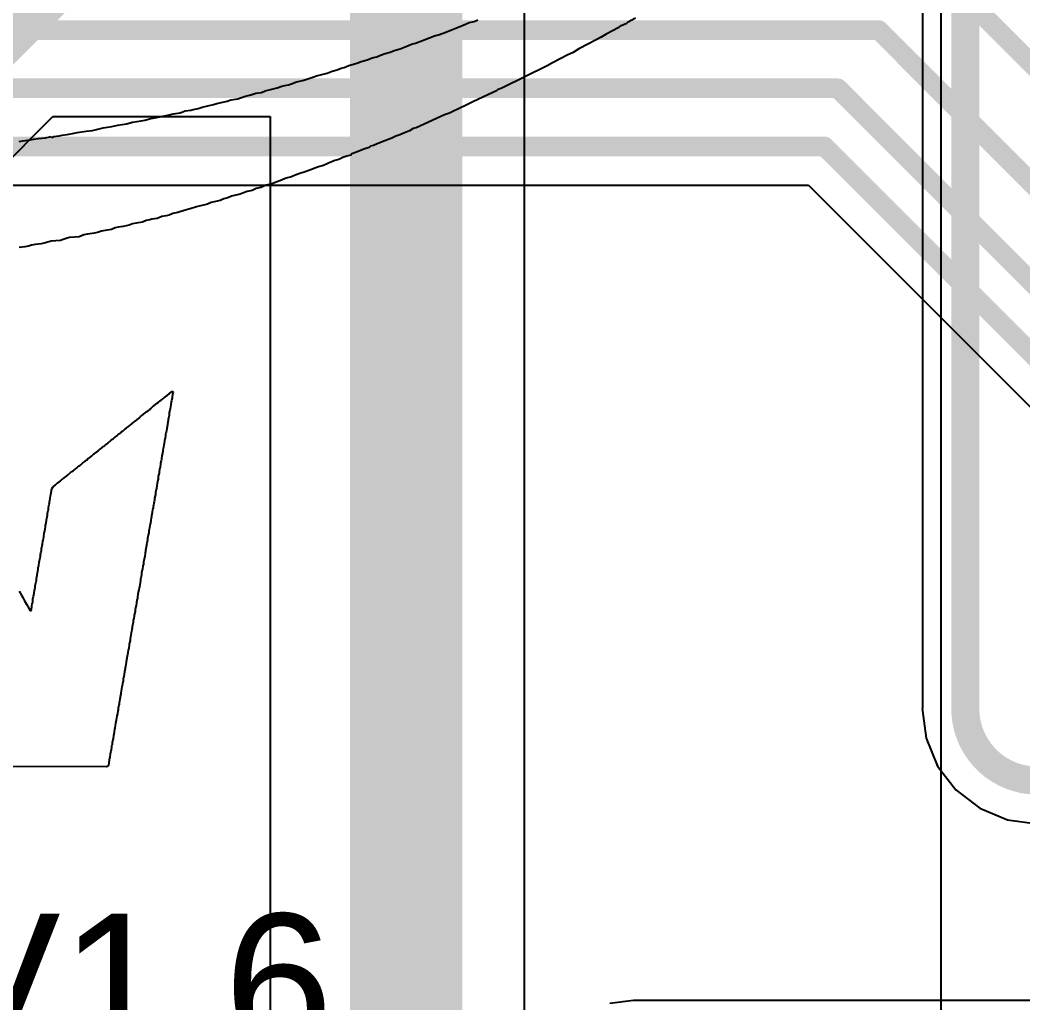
# Model space of a CAD drawing. Header units: inches. Extents: x 0 to 211, y 0 to 201.
# Drawn here: x 1.1619 to 1.5192, y 2.0283 to 2.3783 of the extents above; entities that cross this region are included whole.
import ezdxf

# ---------------------------------------------------------------- set-up
doc = ezdxf.new("R2010")
doc.units = ezdxf.units.IN
doc.header["$MEASUREMENT"] = 0
for name, color, linetype in [('Bottom Layer', 5, 'Continuous'), ('Layer 2', 76, 'Continuous'), ('Top Layer', 1, 'Continuous'), ('Top Overlay', 2, 'Continuous')]:
    doc.layers.add(name, color=color, linetype=linetype)
doc.styles.add('Arial', font='', dxfattribs={"height": 0.2})
doc.styles.get('Arial').set_extended_font_data('Arial')

msp = doc.modelspace()

# ---------------------------------------------------------------- linework, layer by layer
at = {"layer": 'Bottom Layer'}
for p, q in [((1.48336, 2.92748), (1.48336, 2.13313)), ((1.48336, 2.13313), (1.4833, 2.13313)), ((1.4833, 2.13313), (1.4847, 2.12251)), ((1.4847, 2.12251), (1.4888, 2.11262)), ((1.4888, 2.11262), (1.49532, 2.10413)), ((1.49532, 2.10413), (1.50381, 2.09761)), ((1.50381, 2.09761), (1.5137, 2.09351)), ((1.5137, 2.09351), (1.52432, 2.09211))]:
    msp.add_line(p, q, dxfattribs=at)
for points in [[(1.49865, 2.13313, 0.01, 0.01, 0), (1.49865, 2.92748, 0.01, 0.01, 0)], [(1.52432, 2.10746, 0.01, 0.01, -0.414214), (1.49865, 2.13313, 0.01, 0.01, 0)]]:
    msp.add_lwpolyline(points, format="xyseb", dxfattribs=at)
msp.add_lwpolyline([(1.49615, 2.13313, 0.005, 0.005, 1), (1.50115, 2.13313, 0.005, 0.005, 1)], format="xyseb", close=True, dxfattribs=at)
msp.add_lwpolyline([(1.49615, 2.13313, 0.005, 0.005, 1), (1.50115, 2.13313, 0.005, 0.005, 1)], format="xyseb", close=True, dxfattribs=at)
at = {"layer": 'Layer 2'}
for p, q in [((1.49, 3.183), (1.49, 1.99269)), ((1.34166, 1.94334), (1.34166, 3.06136)), ((0.89105, 2.06145), (1.17359, 2.344)), ((1.17359, 2.344), (1.251, 2.344)), ((1.251, 2.344), (1.251, 1.92012))]:
    msp.add_line(p, q, dxfattribs=at)
for points in [[(1.29947, 1.9296, 0.04, 0.04, 0), (1.29947, 3.03054, 0.04, 0.04, 0)], [(0.84481, 2.07611, 0.04, 0.04, 0), (1.22047, 2.45177, 0.04, 0.04, 0)]]:
    msp.add_lwpolyline(points, format="xyseb", dxfattribs=at)
at = {"layer": 'Top Layer'}
for p, q in [((0.82608, 2.31955), (1.44277, 2.31955)), ((1.44277, 2.31955), (1.68583, 2.07648)), ((1.38049, 2.02917), (1.37195, 2.02805)), ((1.38049, 2.02916), (1.38049, 2.02917)), ((1.80117, 2.02916), (1.38049, 2.02916))]:
    msp.add_line(p, q, dxfattribs=at)
for points in [[(1.489, 2.396, 0.007, 0.007, 0), (1.70696, 2.17804, 0.007, 0.007, 0)], [(0.836, 2.37473, 0.007, 0.007, 0), (1.4678, 2.37473, 0.007, 0.007, 0)], [(1.4678, 2.37473, 0.007, 0.007, 0), (1.71845, 2.12408, 0.007, 0.007, 0)], [(0.94637, 2.354, 0.007, 0.007, 0), (1.45322, 2.354, 0.007, 0.007, 0)], [(1.45322, 2.354, 0.007, 0.007, 0), (1.7069, 2.10032, 0.007, 0.007, 0)], [(0.809, 2.33331, 0.007, 0.007, 0), (1.44847, 2.33331, 0.007, 0.007, 0)], [(1.44847, 2.33331, 0.007, 0.007, 0), (1.69556, 2.08622, 0.007, 0.007, 0)]]:
    msp.add_lwpolyline(points, format="xyseb", dxfattribs=at)
for points in [[(1.46605, 2.37473, 0.0035, 0.0035, 1), (1.46955, 2.37473, 0.0035, 0.0035, 1)], [(1.46605, 2.37473, 0.0035, 0.0035, 1), (1.46955, 2.37473, 0.0035, 0.0035, 1)], [(1.45147, 2.354, 0.0035, 0.0035, 1), (1.45497, 2.354, 0.0035, 0.0035, 1)], [(1.45147, 2.354, 0.0035, 0.0035, 1), (1.45497, 2.354, 0.0035, 0.0035, 1)], [(1.44672, 2.33331, 0.0035, 0.0035, 1), (1.45022, 2.33331, 0.0035, 0.0035, 1)], [(1.44672, 2.33331, 0.0035, 0.0035, 1), (1.45022, 2.33331, 0.0035, 0.0035, 1)]]:
    msp.add_lwpolyline(points, format="xyseb", close=True, dxfattribs=at)
at = {"layer": 'Top Overlay'}
for p, q in [((1.31615, 2.3751), (1.31956, 2.37641)), ((1.31956, 2.37641), (1.32192, 2.37746)), ((1.32192, 2.37746), (1.32362, 2.37785)), ((1.32362, 2.37785), (1.32493, 2.37838)), ((1.3778, 2.37693), (1.3757, 2.37615)), ((1.37832, 2.37746), (1.3778, 2.37693)), ((1.38121, 2.37903), (1.37832, 2.37746)), ((1.30959, 2.37274), (1.31129, 2.37313)), ((1.31129, 2.37313), (1.31352, 2.37405)), ((1.31352, 2.37405), (1.31615, 2.3751)), ((1.37071, 2.37326), (1.36888, 2.37221)), ((1.37517, 2.37562), (1.37071, 2.37326)), ((1.3757, 2.37615), (1.37517, 2.37562)), ((1.29962, 2.36906), (1.30132, 2.36972)), ((1.30132, 2.36972), (1.30277, 2.37011)), ((1.30277, 2.37011), (1.30526, 2.37103)), ((1.30526, 2.37103), (1.30736, 2.37182)), ((1.30736, 2.37182), (1.30959, 2.37274)), ((1.36442, 2.36985), (1.36101, 2.36801)), ((1.36888, 2.37221), (1.36442, 2.36985)), ((1.28899, 2.36526), (1.2903, 2.36578)), ((1.2903, 2.36578), (1.29201, 2.36644)), ((1.29201, 2.36644), (1.29371, 2.36683)), ((1.29371, 2.36683), (1.29516, 2.36749)), ((1.29516, 2.36749), (1.29726, 2.36801)), ((1.29726, 2.36801), (1.29962, 2.36906)), ((1.35707, 2.36592), (1.35156, 2.36303)), ((1.3576, 2.36618), (1.35707, 2.36592)), ((1.35891, 2.3667), (1.3576, 2.36618)), ((1.36101, 2.36801), (1.35891, 2.3667)), ((1.27732, 2.36146), (1.27902, 2.36211)), ((1.27902, 2.36211), (1.28191, 2.3629)), ((1.28191, 2.3629), (1.28335, 2.36355)), ((1.28335, 2.36355), (1.2844, 2.36382)), ((1.2844, 2.36382), (1.28584, 2.36421)), ((1.28584, 2.36421), (1.28729, 2.36487)), ((1.28729, 2.36487), (1.28899, 2.36526)), ((1.35156, 2.36303), (1.34973, 2.36198)), ((1.26748, 2.35844), (1.26892, 2.35883)), ((1.26892, 2.35883), (1.27128, 2.35936)), ((1.27128, 2.35936), (1.27312, 2.36014)), ((1.27312, 2.36014), (1.27483, 2.36054)), ((1.27483, 2.36054), (1.27627, 2.36119)), ((1.27627, 2.36119), (1.27732, 2.36146)), ((1.34973, 2.36198), (1.33372, 2.35411)), ((1.25515, 2.35477), (1.2562, 2.35503)), ((1.2562, 2.35503), (1.25751, 2.35529)), ((1.25751, 2.35529), (1.25856, 2.35555)), ((1.25856, 2.35555), (1.26, 2.35621)), ((1.26, 2.35621), (1.26302, 2.35686)), ((1.26302, 2.35686), (1.26473, 2.35752)), ((1.26473, 2.35752), (1.26617, 2.35791)), ((1.26617, 2.35791), (1.26748, 2.35844)), ((1.24216, 2.35122), (1.24413, 2.35162)), ((1.24413, 2.35162), (1.24584, 2.35227)), ((1.24584, 2.35227), (1.24794, 2.35254)), ((1.24794, 2.35254), (1.24925, 2.35306)), ((1.24925, 2.35306), (1.25344, 2.35411)), ((1.25344, 2.35411), (1.25515, 2.35477)), ((1.33031, 2.35254), (1.32323, 2.34913)), ((1.33162, 2.35306), (1.33031, 2.35254)), ((1.33202, 2.35345), (1.33162, 2.35306)), ((1.33372, 2.35411), (1.33202, 2.35345)), ((1.22669, 2.34729), (1.23075, 2.34821)), ((1.23075, 2.34821), (1.23193, 2.3486)), ((1.23193, 2.3486), (1.23561, 2.34939)), ((1.23561, 2.34939), (1.23692, 2.34991)), ((1.23692, 2.34991), (1.23941, 2.35031)), ((1.23941, 2.35031), (1.24046, 2.35057)), ((1.24046, 2.35057), (1.24216, 2.35122)), ((1.32323, 2.34913), (1.31982, 2.34755)), ((1.21108, 2.34375), (1.21396, 2.34427)), ((1.21396, 2.34427), (1.21501, 2.34453)), ((1.21501, 2.34453), (1.21645, 2.34493)), ((1.21645, 2.34493), (1.21895, 2.34532)), ((1.21895, 2.34532), (1.22065, 2.34598)), ((1.22065, 2.34598), (1.22275, 2.34624)), ((1.22275, 2.34624), (1.22354, 2.3465)), ((1.22354, 2.3465), (1.22537, 2.34676)), ((1.22537, 2.34676), (1.22669, 2.34729)), ((1.31313, 2.34453), (1.30303, 2.33994)), ((1.31483, 2.34519), (1.31313, 2.34453)), ((1.31929, 2.34729), (1.31483, 2.34519)), ((1.31982, 2.34755), (1.31929, 2.34729)), ((1.19455, 2.34034), (1.19665, 2.34086)), ((1.19665, 2.34086), (1.1998, 2.34139)), ((1.1998, 2.34139), (1.20189, 2.34191)), ((1.20189, 2.34191), (1.20504, 2.34244)), ((1.20504, 2.34244), (1.20635, 2.3427)), ((1.20635, 2.3427), (1.20845, 2.34322)), ((1.20845, 2.34322), (1.21003, 2.34349)), ((1.21003, 2.34349), (1.21108, 2.34375)), ((1.17395, 2.3368), (1.17579, 2.33706)), ((1.17579, 2.33706), (1.17684, 2.33732)), ((1.17684, 2.33732), (1.17868, 2.33758)), ((1.17868, 2.33758), (1.18117, 2.33798)), ((1.18117, 2.33798), (1.18222, 2.33824)), ((1.18222, 2.33824), (1.18537, 2.33876)), ((1.18537, 2.33876), (1.18773, 2.33903)), ((1.18773, 2.33903), (1.18904, 2.33929)), ((1.18904, 2.33929), (1.19009, 2.33955)), ((1.19009, 2.33955), (1.19153, 2.33994)), ((1.19153, 2.33994), (1.19455, 2.34034)), ((1.29713, 2.33745), (1.29581, 2.33693)), ((1.29883, 2.33811), (1.29713, 2.33745)), ((1.30067, 2.33889), (1.29883, 2.33811)), ((1.30198, 2.33968), (1.30067, 2.33889)), ((1.30303, 2.33994), (1.30198, 2.33968)), ((1.16149, 2.33509), (1.1628, 2.33535)), ((1.1628, 2.33535), (1.16543, 2.33561)), ((1.16543, 2.33561), (1.16674, 2.33588)), ((1.16674, 2.33588), (1.16831, 2.33614)), ((1.16831, 2.33614), (1.17094, 2.3364)), ((1.17094, 2.3364), (1.1729, 2.3368)), ((1.1729, 2.3368), (1.17317, 2.33653)), ((1.17317, 2.33653), (1.17395, 2.3368)), ((1.28781, 2.33365), (1.28676, 2.33338)), ((1.28912, 2.33417), (1.28781, 2.33365)), ((1.28965, 2.33443), (1.28912, 2.33417)), ((1.29188, 2.33535), (1.28965, 2.33443)), ((1.29437, 2.33627), (1.29188, 2.33535)), ((1.29581, 2.33693), (1.29437, 2.33627)), ((1.27968, 2.33024), (1.27824, 2.32984)), ((1.28007, 2.33063), (1.27968, 2.33024)), ((1.28178, 2.33129), (1.28007, 2.33063)), ((1.2844, 2.33234), (1.28178, 2.33129)), ((1.28624, 2.33286), (1.2844, 2.33234)), ((1.28676, 2.33338), (1.28624, 2.33286)), ((1.26997, 2.32656), (1.26814, 2.32604)), ((1.27181, 2.32735), (1.26997, 2.32656)), ((1.27404, 2.32827), (1.27181, 2.32735)), ((1.27548, 2.32866), (1.27404, 2.32827)), ((1.27692, 2.32932), (1.27548, 2.32866)), ((1.27824, 2.32984), (1.27692, 2.32932)), ((1.25987, 2.32302), (1.25856, 2.3225)), ((1.26158, 2.32368), (1.25987, 2.32302)), ((1.26341, 2.3242), (1.26158, 2.32368)), ((1.26473, 2.32473), (1.26341, 2.3242)), ((1.26814, 2.32604), (1.26473, 2.32473)), ((1.24951, 2.31948), (1.24767, 2.31869)), ((1.25161, 2.32001), (1.24951, 2.31948)), ((1.25502, 2.32132), (1.25161, 2.32001)), ((1.25633, 2.32184), (1.25502, 2.32132)), ((1.25712, 2.3221), (1.25633, 2.32184)), ((1.25856, 2.3225), (1.25712, 2.3221)), ((1.24033, 2.31633), (1.23718, 2.31555)), ((1.24151, 2.31673), (1.24033, 2.31633)), ((1.24282, 2.31725), (1.24151, 2.31673)), ((1.24453, 2.31764), (1.24282, 2.31725)), ((1.24597, 2.3183), (1.24453, 2.31764)), ((1.24767, 2.31869), (1.24597, 2.3183)), ((1.22616, 2.31213), (1.22472, 2.31174)), ((1.22721, 2.3124), (1.22616, 2.31213)), ((1.22865, 2.31279), (1.22721, 2.3124)), ((1.22996, 2.31332), (1.22865, 2.31279)), ((1.23311, 2.3141), (1.22996, 2.31332)), ((1.23442, 2.31463), (1.23311, 2.3141)), ((1.23587, 2.31502), (1.23442, 2.31463)), ((1.23718, 2.31555), (1.23587, 2.31502)), ((1.21396, 2.30859), (1.21239, 2.30833)), ((1.21501, 2.30886), (1.21396, 2.30859)), ((1.21632, 2.30938), (1.21501, 2.30886)), ((1.21803, 2.30977), (1.21632, 2.30938)), ((1.22065, 2.31056), (1.21803, 2.30977)), ((1.22249, 2.31109), (1.22065, 2.31056)), ((1.22472, 2.31174), (1.22249, 2.31109)), ((1.20071, 2.30531), (1.19861, 2.30479)), ((1.20189, 2.30571), (1.20071, 2.30531)), ((1.20321, 2.30597), (1.20189, 2.30571)), ((1.20544, 2.30636), (1.20321, 2.30597)), ((1.20675, 2.30689), (1.20544, 2.30636)), ((1.20806, 2.30715), (1.20675, 2.30689)), ((1.20885, 2.30741), (1.20806, 2.30715)), ((1.21068, 2.30768), (1.20885, 2.30741)), ((1.21239, 2.30833), (1.21068, 2.30768)), ((1.18458, 2.30177), (1.18287, 2.30112)), ((1.18589, 2.30203), (1.18458, 2.30177)), ((1.18838, 2.30243), (1.18589, 2.30203)), ((1.18983, 2.30282), (1.18838, 2.30243)), ((1.19088, 2.30308), (1.18983, 2.30282)), ((1.19219, 2.30335), (1.19088, 2.30308)), ((1.19442, 2.30374), (1.19219, 2.30335)), ((1.19573, 2.30426), (1.19442, 2.30374)), ((1.19678, 2.30453), (1.19573, 2.30426)), ((1.19861, 2.30479), (1.19678, 2.30453)), ((1.1649, 2.29784), (1.16359, 2.29757)), ((1.16595, 2.2981), (1.1649, 2.29784)), ((1.16726, 2.29836), (1.16595, 2.2981)), ((1.16936, 2.29862), (1.16726, 2.29836)), ((1.17041, 2.29889), (1.16936, 2.29862)), ((1.17212, 2.29928), (1.17041, 2.29889)), ((1.1729, 2.29954), (1.17212, 2.29928)), ((1.17632, 2.2998), (1.1729, 2.29954)), ((1.17763, 2.30033), (1.17632, 2.2998)), ((1.17868, 2.30059), (1.17763, 2.30033)), ((1.17946, 2.30085), (1.17868, 2.30059)), ((1.18287, 2.30112), (1.17946, 2.30085)), ((1.16359, 2.29757), (1.16149, 2.29731)), ((1.21356, 2.2441), (1.21383, 2.24437)), ((1.21383, 2.24437), (1.21427, 2.24464)), ((1.21427, 2.24464), (1.21445, 2.24482)), ((1.21445, 2.24482), (1.21463, 2.24491)), ((1.21463, 2.24491), (1.2149, 2.24517)), ((1.2149, 2.24517), (1.21508, 2.24526)), ((1.21508, 2.24526), (1.21588, 2.24607)), ((1.21588, 2.24607), (1.21633, 2.24598)), ((1.21619, 2.24504), (1.2161, 2.24397)), ((1.21628, 2.2454), (1.21619, 2.24504)), ((1.21637, 2.24567), (1.21628, 2.2454)), ((1.21633, 2.24598), (1.21637, 2.24567)), ((1.20874, 2.24017), (1.20945, 2.24089)), ((1.20945, 2.24089), (1.20963, 2.24098)), ((1.20963, 2.24098), (1.21075, 2.24183)), ((1.21075, 2.24183), (1.21101, 2.242)), ((1.21101, 2.242), (1.2111, 2.24218)), ((1.2111, 2.24218), (1.21124, 2.24232)), ((1.21124, 2.24232), (1.21142, 2.24241)), ((1.21142, 2.24241), (1.21168, 2.24267)), ((1.21168, 2.24267), (1.21213, 2.24294)), ((1.21213, 2.24294), (1.21262, 2.24334)), ((1.21262, 2.24334), (1.21316, 2.24379)), ((1.21316, 2.24379), (1.21338, 2.24401)), ((1.21338, 2.24401), (1.21356, 2.2441)), ((1.21561, 2.24125), (1.21543, 2.24053)), ((1.21575, 2.24236), (1.21561, 2.24125)), ((1.21584, 2.24272), (1.21575, 2.24236)), ((1.21593, 2.24334), (1.21584, 2.24272)), ((1.21602, 2.2437), (1.21593, 2.24334)), ((1.2161, 2.24397), (1.21602, 2.2437)), ((1.20467, 2.23691), (1.20476, 2.23709)), ((1.20476, 2.23709), (1.20508, 2.23732)), ((1.20508, 2.23732), (1.20588, 2.23794)), ((1.20588, 2.23794), (1.20637, 2.23834)), ((1.20637, 2.23834), (1.20691, 2.23879)), ((1.20691, 2.23879), (1.20704, 2.23892)), ((1.20704, 2.23892), (1.20722, 2.23901)), ((1.20722, 2.23901), (1.2074, 2.23919)), ((1.2074, 2.23919), (1.20758, 2.23928)), ((1.20758, 2.23928), (1.20775, 2.23946)), ((1.20775, 2.23946), (1.20793, 2.23955)), ((1.20793, 2.23955), (1.2082, 2.23982)), ((1.2082, 2.23982), (1.20838, 2.23991)), ((1.20838, 2.23991), (1.20856, 2.24008)), ((1.20856, 2.24008), (1.20874, 2.24017)), ((1.21485, 2.23718), (1.21477, 2.23647)), ((1.21494, 2.23745), (1.21485, 2.23718)), ((1.21503, 2.23852), (1.21494, 2.23745)), ((1.21526, 2.23928), (1.21503, 2.23852)), ((1.21535, 2.23982), (1.21526, 2.23928)), ((1.21543, 2.24053), (1.21535, 2.23982)), ((1.20025, 2.23339), (1.20052, 2.23365)), ((1.20052, 2.23365), (1.2007, 2.23374)), ((1.2007, 2.23374), (1.20106, 2.2341)), ((1.20106, 2.2341), (1.20124, 2.23419)), ((1.20124, 2.23419), (1.20159, 2.23455)), ((1.20159, 2.23455), (1.20177, 2.23464)), ((1.20177, 2.23464), (1.20195, 2.23482)), ((1.20195, 2.23482), (1.20213, 2.2349)), ((1.20213, 2.2349), (1.20231, 2.23508)), ((1.20231, 2.23508), (1.20249, 2.23517)), ((1.20249, 2.23517), (1.20293, 2.23562)), ((1.20293, 2.23562), (1.20311, 2.23571)), ((1.20311, 2.23571), (1.20329, 2.23589)), ((1.20329, 2.23589), (1.20347, 2.23598)), ((1.20347, 2.23598), (1.20374, 2.23624)), ((1.20374, 2.23624), (1.20391, 2.23633)), ((1.20391, 2.23633), (1.20418, 2.2366)), ((1.20418, 2.2366), (1.20436, 2.23669)), ((1.20436, 2.23669), (1.20467, 2.23691)), ((1.21436, 2.23419), (1.2141, 2.23285)), ((1.2145, 2.23522), (1.21436, 2.23419)), ((1.21459, 2.23557), (1.2145, 2.23522)), ((1.21468, 2.2362), (1.21459, 2.23557)), ((1.21477, 2.23647), (1.21468, 2.2362)), ((1.1957, 2.22981), (1.19588, 2.2299)), ((1.19588, 2.2299), (1.19615, 2.23017)), ((1.19615, 2.23017), (1.19632, 2.23026)), ((1.19632, 2.23026), (1.19664, 2.23048)), ((1.19664, 2.23048), (1.19668, 2.23062)), ((1.19668, 2.23062), (1.19686, 2.23071)), ((1.19686, 2.23071), (1.19713, 2.23098)), ((1.19713, 2.23098), (1.19731, 2.23106)), ((1.19731, 2.23106), (1.19748, 2.23124)), ((1.19748, 2.23124), (1.19766, 2.23133)), ((1.19766, 2.23133), (1.19793, 2.2316)), ((1.19793, 2.2316), (1.19811, 2.23169)), ((1.19811, 2.23169), (1.19838, 2.23196)), ((1.19838, 2.23196), (1.19856, 2.23205)), ((1.19856, 2.23205), (1.19891, 2.2324)), ((1.19891, 2.2324), (1.19909, 2.23249)), ((1.19909, 2.23249), (1.19936, 2.23276)), ((1.19936, 2.23276), (1.19954, 2.23285)), ((1.19954, 2.23285), (1.19972, 2.23303)), ((1.19972, 2.23303), (1.1999, 2.23312)), ((1.1999, 2.23312), (1.20007, 2.2333)), ((1.20007, 2.2333), (1.20025, 2.23339)), ((1.21365, 2.23017), (1.21356, 2.22937)), ((1.21374, 2.23071), (1.21365, 2.23017)), ((1.21383, 2.23115), (1.21374, 2.23071)), ((1.21392, 2.23151), (1.21383, 2.23115)), ((1.21401, 2.23205), (1.21392, 2.23151)), ((1.2141, 2.23285), (1.21401, 2.23205)), ((1.19123, 2.22624), (1.19141, 2.22633)), ((1.19141, 2.22633), (1.19159, 2.22651)), ((1.19159, 2.22651), (1.19177, 2.2266)), ((1.19177, 2.2266), (1.19204, 2.22687)), ((1.19204, 2.22687), (1.19222, 2.22696)), ((1.19222, 2.22696), (1.19257, 2.22731)), ((1.19257, 2.22731), (1.19275, 2.2274)), ((1.19275, 2.2274), (1.19302, 2.22767)), ((1.19302, 2.22767), (1.1932, 2.22776)), ((1.1932, 2.22776), (1.19347, 2.22803)), ((1.19347, 2.22803), (1.19364, 2.22812)), ((1.19364, 2.22812), (1.19382, 2.2283)), ((1.19382, 2.2283), (1.194, 2.22839)), ((1.194, 2.22839), (1.19418, 2.22856)), ((1.19418, 2.22856), (1.19436, 2.22865)), ((1.19436, 2.22865), (1.19481, 2.2291)), ((1.19481, 2.2291), (1.19498, 2.22919)), ((1.19498, 2.22919), (1.19525, 2.22946)), ((1.19525, 2.22946), (1.19543, 2.22955)), ((1.19543, 2.22955), (1.1957, 2.22981)), ((1.21307, 2.22691), (1.21293, 2.22624)), ((1.2132, 2.2274), (1.21307, 2.22691)), ((1.21334, 2.22861), (1.2132, 2.2274)), ((1.21347, 2.22901), (1.21334, 2.22861)), ((1.21356, 2.22937), (1.21347, 2.22901)), ((1.18677, 2.22267), (1.18695, 2.22276)), ((1.18695, 2.22276), (1.18721, 2.22303)), ((1.18721, 2.22303), (1.18739, 2.22312)), ((1.18739, 2.22312), (1.18766, 2.22338)), ((1.18766, 2.22338), (1.18784, 2.22347)), ((1.18784, 2.22347), (1.1882, 2.22383)), ((1.1882, 2.22383), (1.18838, 2.22392)), ((1.18838, 2.22392), (1.18864, 2.22419)), ((1.18864, 2.22419), (1.18882, 2.22428)), ((1.18882, 2.22428), (1.189, 2.22446)), ((1.189, 2.22446), (1.18918, 2.22455)), ((1.18918, 2.22455), (1.18936, 2.22472)), ((1.18936, 2.22472), (1.18954, 2.22481)), ((1.18954, 2.22481), (1.1898, 2.22508)), ((1.1898, 2.22508), (1.18998, 2.22517)), ((1.18998, 2.22517), (1.19043, 2.22562)), ((1.19043, 2.22562), (1.19061, 2.22571)), ((1.19061, 2.22571), (1.19088, 2.22597)), ((1.19088, 2.22597), (1.19105, 2.22606)), ((1.19105, 2.22606), (1.19123, 2.22624)), ((1.2124, 2.22303), (1.21231, 2.22231)), ((1.21249, 2.22356), (1.2124, 2.22303)), ((1.21258, 2.22392), (1.21249, 2.22356)), ((1.21276, 2.22499), (1.21258, 2.22392)), ((1.21284, 2.22571), (1.21276, 2.22499)), ((1.21293, 2.22624), (1.21284, 2.22571)), ((1.1823, 2.2191), (1.18248, 2.21919)), ((1.18248, 2.21919), (1.18275, 2.21945)), ((1.18275, 2.21945), (1.18293, 2.21954)), ((1.18293, 2.21954), (1.18311, 2.21972)), ((1.18311, 2.21972), (1.18328, 2.21981)), ((1.18328, 2.21981), (1.18346, 2.21999)), ((1.18346, 2.21999), (1.18364, 2.22008)), ((1.18364, 2.22008), (1.18409, 2.22053)), ((1.18409, 2.22053), (1.18427, 2.22062)), ((1.18427, 2.22062), (1.18454, 2.22088)), ((1.18454, 2.22088), (1.18471, 2.22097)), ((1.18471, 2.22097), (1.18498, 2.22124)), ((1.18498, 2.22124), (1.18516, 2.22133)), ((1.18516, 2.22133), (1.18543, 2.2216)), ((1.18543, 2.2216), (1.18561, 2.22169)), ((1.18561, 2.22169), (1.18583, 2.22182)), ((1.18583, 2.22182), (1.18592, 2.222)), ((1.18592, 2.222), (1.18623, 2.22222)), ((1.18623, 2.22222), (1.18641, 2.2224)), ((1.18641, 2.2224), (1.18659, 2.22249)), ((1.18659, 2.22249), (1.18677, 2.22267)), ((1.21195, 2.22044), (1.21177, 2.21901)), ((1.21204, 2.22097), (1.21195, 2.22044)), ((1.21213, 2.22133), (1.21204, 2.22097)), ((1.21222, 2.22178), (1.21213, 2.22133)), ((1.21231, 2.22231), (1.21222, 2.22178)), ((1.17766, 2.21535), (1.17793, 2.21561)), ((1.17793, 2.21561), (1.17811, 2.2157)), ((1.17811, 2.2157), (1.17828, 2.21588)), ((1.17828, 2.21588), (1.17846, 2.21597)), ((1.17846, 2.21597), (1.17864, 2.21615)), ((1.17864, 2.21615), (1.17882, 2.21624)), ((1.17882, 2.21624), (1.17909, 2.21651)), ((1.17909, 2.21651), (1.17927, 2.2166)), ((1.17927, 2.2166), (1.17971, 2.21704)), ((1.17971, 2.21704), (1.17989, 2.21713)), ((1.17989, 2.21713), (1.18016, 2.2174)), ((1.18016, 2.2174), (1.18034, 2.21749)), ((1.18034, 2.21749), (1.18052, 2.21767)), ((1.18052, 2.21767), (1.1807, 2.21776)), ((1.1807, 2.21776), (1.18087, 2.21794)), ((1.18087, 2.21794), (1.18105, 2.21803)), ((1.18105, 2.21803), (1.18132, 2.21829)), ((1.18132, 2.21829), (1.1815, 2.21838)), ((1.1815, 2.21838), (1.18186, 2.21874)), ((1.18186, 2.21874), (1.18203, 2.21883)), ((1.18203, 2.21883), (1.1823, 2.2191)), ((1.2111, 2.21566), (1.21101, 2.21477)), ((1.21119, 2.21628), (1.2111, 2.21566)), ((1.21137, 2.21691), (1.21119, 2.21628)), ((1.21146, 2.21718), (1.21137, 2.21691)), ((1.21155, 2.21843), (1.21146, 2.21718)), ((1.21177, 2.21901), (1.21155, 2.21843)), ((1.17315, 2.21137), (1.17351, 2.212)), ((1.17351, 2.212), (1.17382, 2.21231)), ((1.17382, 2.21231), (1.174, 2.2124)), ((1.174, 2.2124), (1.17427, 2.21267)), ((1.17427, 2.21267), (1.17444, 2.21276)), ((1.17444, 2.21276), (1.17471, 2.21303)), ((1.17471, 2.21303), (1.17489, 2.21311)), ((1.17489, 2.21311), (1.17525, 2.21347)), ((1.17525, 2.21347), (1.17543, 2.21356)), ((1.17543, 2.21356), (1.17569, 2.21383)), ((1.17569, 2.21383), (1.17587, 2.21392)), ((1.17587, 2.21392), (1.17605, 2.2141)), ((1.17605, 2.2141), (1.17623, 2.21419)), ((1.17623, 2.21419), (1.1765, 2.21445)), ((1.1765, 2.21445), (1.17668, 2.21454)), ((1.17668, 2.21454), (1.17694, 2.21481)), ((1.17694, 2.21481), (1.17712, 2.2149)), ((1.17712, 2.2149), (1.17748, 2.21526)), ((1.17748, 2.21526), (1.17766, 2.21535)), ((1.21061, 2.21258), (1.21043, 2.21151)), ((1.2107, 2.21329), (1.21061, 2.21258)), ((1.21079, 2.21383), (1.2107, 2.21329)), ((1.21092, 2.2145), (1.21079, 2.21383)), ((1.21101, 2.21477), (1.21092, 2.2145)), ((1.17257, 2.20793), (1.17275, 2.20892)), ((1.17275, 2.20892), (1.17284, 2.20936)), ((1.17284, 2.20936), (1.17315, 2.21137)), ((1.21008, 2.20936), (1.20981, 2.20802)), ((1.21017, 2.21008), (1.21008, 2.20936)), ((1.21034, 2.21115), (1.21017, 2.21008)), ((1.21043, 2.21151), (1.21034, 2.21115)), ((1.17203, 2.20454), (1.17212, 2.20534)), ((1.17212, 2.20534), (1.17221, 2.20588)), ((1.17221, 2.20588), (1.1723, 2.20624)), ((1.1723, 2.20624), (1.17239, 2.20668)), ((1.17239, 2.20668), (1.17248, 2.20722)), ((1.17248, 2.20722), (1.17257, 2.20793)), ((1.20932, 2.20521), (1.20923, 2.20441)), ((1.20941, 2.20548), (1.20932, 2.20521)), ((1.2095, 2.20637), (1.20941, 2.20548)), ((1.20963, 2.20677), (1.2095, 2.20637)), ((1.20972, 2.20731), (1.20963, 2.20677)), ((1.20981, 2.20802), (1.20972, 2.20731)), ((1.17141, 2.20097), (1.17159, 2.20186)), ((1.17159, 2.20186), (1.17168, 2.20267)), ((1.17168, 2.20267), (1.17176, 2.2032)), ((1.17176, 2.2032), (1.17185, 2.20365)), ((1.17185, 2.20365), (1.17194, 2.20401)), ((1.17194, 2.20401), (1.17203, 2.20454)), ((1.20865, 2.20142), (1.20856, 2.20088)), ((1.20874, 2.20177), (1.20865, 2.20142)), ((1.20892, 2.20293), (1.20874, 2.20177)), ((1.20905, 2.20396), (1.20892, 2.20293)), ((1.20923, 2.20441), (1.20905, 2.20396)), ((1.17078, 2.19713), (1.17087, 2.19784)), ((1.17087, 2.19784), (1.17096, 2.19838)), ((1.17096, 2.19838), (1.17105, 2.19874)), ((1.17105, 2.19874), (1.17114, 2.19927)), ((1.17114, 2.19927), (1.17141, 2.20097)), ((1.20811, 2.19829), (1.20802, 2.19758)), ((1.2082, 2.19874), (1.20811, 2.19829)), ((1.20829, 2.19909), (1.2082, 2.19874)), ((1.20847, 2.20017), (1.20829, 2.19909)), ((1.20856, 2.20088), (1.20847, 2.20017)), ((1.1702, 2.1936), (1.17029, 2.19423)), ((1.17029, 2.19423), (1.17047, 2.19566)), ((1.17047, 2.19566), (1.17056, 2.19592)), ((1.17056, 2.19592), (1.17065, 2.19628)), ((1.17065, 2.19628), (1.17078, 2.19713)), ((1.20762, 2.19539), (1.20731, 2.19382)), ((1.20771, 2.19566), (1.20762, 2.19539)), ((1.2078, 2.19655), (1.20771, 2.19566)), ((1.20789, 2.19682), (1.2078, 2.19655)), ((1.20802, 2.19758), (1.20789, 2.19682)), ((1.16962, 2.19043), (1.16971, 2.19115)), ((1.16971, 2.19115), (1.16984, 2.19155)), ((1.16984, 2.19155), (1.16998, 2.19275)), ((1.16998, 2.19275), (1.17007, 2.19311)), ((1.17007, 2.19311), (1.1702, 2.1936)), ((1.20686, 2.19115), (1.20659, 2.18936)), ((1.20695, 2.19159), (1.20686, 2.19115)), ((1.20704, 2.19195), (1.20695, 2.19159)), ((1.20713, 2.19248), (1.20704, 2.19195)), ((1.20722, 2.19329), (1.20713, 2.19248)), ((1.20731, 2.19382), (1.20722, 2.19329)), ((1.169, 2.18686), (1.16909, 2.18731)), ((1.16909, 2.18731), (1.16917, 2.18802)), ((1.16917, 2.18802), (1.16926, 2.18856)), ((1.16926, 2.18856), (1.16935, 2.18891)), ((1.16935, 2.18891), (1.16944, 2.18936)), ((1.16944, 2.18936), (1.16953, 2.19007)), ((1.16953, 2.19007), (1.16962, 2.19043)), ((1.20628, 2.18726), (1.20619, 2.1869)), ((1.20642, 2.18847), (1.20628, 2.18726)), ((1.2065, 2.189), (1.20642, 2.18847)), ((1.20659, 2.18936), (1.2065, 2.189)), ((1.16837, 2.18329), (1.16846, 2.18364)), ((1.16846, 2.18364), (1.16855, 2.18409)), ((1.16855, 2.18409), (1.16868, 2.1853)), ((1.16868, 2.1853), (1.16877, 2.18565)), ((1.16877, 2.18565), (1.16891, 2.18632)), ((1.16891, 2.18632), (1.169, 2.18686)), ((1.20557, 2.18396), (1.20548, 2.1828)), ((1.20579, 2.18454), (1.20557, 2.18396)), ((1.20588, 2.18534), (1.20579, 2.18454)), ((1.20597, 2.18588), (1.20588, 2.18534)), ((1.20606, 2.18632), (1.20597, 2.18588)), ((1.20619, 2.1869), (1.20606, 2.18632)), ((1.16775, 2.17927), (1.16784, 2.18007)), ((1.16784, 2.18007), (1.16792, 2.18061)), ((1.16792, 2.18061), (1.16801, 2.18096)), ((1.16801, 2.18096), (1.1681, 2.18141)), ((1.1681, 2.18141), (1.16819, 2.18195)), ((1.16819, 2.18195), (1.16828, 2.18275)), ((1.16828, 2.18275), (1.16837, 2.18329)), ((1.20499, 2.18007), (1.2049, 2.17954)), ((1.20508, 2.18088), (1.20499, 2.18007)), ((1.20516, 2.18141), (1.20508, 2.18088)), ((1.20539, 2.18253), (1.20516, 2.18141)), ((1.20548, 2.1828), (1.20539, 2.18253)), ((1.16721, 2.17605), (1.1673, 2.17659)), ((1.1673, 2.17659), (1.16739, 2.17739)), ((1.16739, 2.17739), (1.16748, 2.17793)), ((1.16748, 2.17793), (1.16757, 2.17837)), ((1.16757, 2.17837), (1.16766, 2.17873)), ((1.16766, 2.17873), (1.16775, 2.17927)), ((1.20436, 2.1765), (1.20427, 2.17614)), ((1.20472, 2.17873), (1.20436, 2.1765)), ((1.20481, 2.17918), (1.20472, 2.17873)), ((1.2049, 2.17954), (1.20481, 2.17918)), ((1.16154, 2.17494), (1.16199, 2.17413)), ((1.16199, 2.17413), (1.16216, 2.17395)), ((1.16216, 2.17395), (1.16239, 2.17337)), ((1.16239, 2.17337), (1.16252, 2.17324)), ((1.16252, 2.17324), (1.16288, 2.17261)), ((1.16654, 2.17253), (1.16667, 2.17311)), ((1.16667, 2.17311), (1.16676, 2.17346)), ((1.16676, 2.17346), (1.16703, 2.17516)), ((1.16703, 2.17516), (1.16712, 2.1757)), ((1.16712, 2.1757), (1.16721, 2.17605)), ((1.20374, 2.17284), (1.20365, 2.1723)), ((1.20387, 2.17386), (1.20374, 2.17284)), ((1.20396, 2.17449), (1.20387, 2.17386)), ((1.20409, 2.17498), (1.20396, 2.17449)), ((1.20418, 2.17543), (1.20409, 2.17498)), ((1.20427, 2.17614), (1.20418, 2.17543)), ((1.16288, 2.17261), (1.16306, 2.17217)), ((1.16306, 2.17217), (1.16315, 2.17199)), ((1.16315, 2.17199), (1.1635, 2.17145)), ((1.1635, 2.17145), (1.16413, 2.17029)), ((1.16413, 2.17029), (1.16431, 2.17011)), ((1.16431, 2.17011), (1.16453, 2.16953)), ((1.16453, 2.16953), (1.16466, 2.1694)), ((1.16466, 2.1694), (1.16542, 2.16793)), ((1.16592, 2.16842), (1.166, 2.1694)), ((1.166, 2.1694), (1.16609, 2.16967)), ((1.16609, 2.16967), (1.16618, 2.17038)), ((1.16618, 2.17038), (1.16636, 2.17083)), ((1.16636, 2.17083), (1.16645, 2.17226)), ((1.16645, 2.17226), (1.16654, 2.17253)), ((1.20311, 2.16944), (1.20302, 2.16891)), ((1.2032, 2.1698), (1.20311, 2.16944)), ((1.20333, 2.17074), (1.2032, 2.1698)), ((1.20351, 2.17181), (1.20333, 2.17074)), ((1.20365, 2.1723), (1.20351, 2.17181)), ((1.16542, 2.16793), (1.16578, 2.16802)), ((1.16578, 2.16802), (1.16592, 2.16842)), ((1.20257, 2.16641), (1.2024, 2.16498)), ((1.20275, 2.16712), (1.20257, 2.16641)), ((1.20284, 2.16766), (1.20275, 2.16712)), ((1.20293, 2.16846), (1.20284, 2.16766)), ((1.20302, 2.16891), (1.20293, 2.16846)), ((1.20186, 2.16221), (1.20177, 2.16185)), ((1.20195, 2.16275), (1.20186, 2.16221)), ((1.20213, 2.16373), (1.20195, 2.16275)), ((1.20222, 2.16453), (1.20213, 2.16373)), ((1.2024, 2.16498), (1.20222, 2.16453)), ((1.20124, 2.15864), (1.20115, 2.15792)), ((1.20132, 2.15917), (1.20124, 2.15864)), ((1.2015, 2.16007), (1.20132, 2.15917)), ((1.20159, 2.1606), (1.2015, 2.16007)), ((1.20168, 2.16132), (1.20159, 2.1606)), ((1.20177, 2.16185), (1.20168, 2.16132)), ((1.20079, 2.15596), (1.20057, 2.15449)), ((1.20088, 2.1565), (1.20079, 2.15596)), ((1.20106, 2.15739), (1.20088, 2.1565)), ((1.20115, 2.15792), (1.20106, 2.15739)), ((1.20003, 2.15172), (1.19972, 2.1498)), ((1.20012, 2.15234), (1.20003, 2.15172)), ((1.2003, 2.15279), (1.20012, 2.15234)), ((1.20039, 2.15404), (1.2003, 2.15279)), ((1.20057, 2.15449), (1.20039, 2.15404)), ((1.19945, 2.1481), (1.19918, 2.14676)), ((1.19954, 2.1489), (1.19945, 2.1481)), ((1.19963, 2.14944), (1.19954, 2.1489)), ((1.19972, 2.1498), (1.19963, 2.14944)), ((1.19873, 2.14417), (1.19865, 2.14364)), ((1.19882, 2.14453), (1.19873, 2.14417)), ((1.19909, 2.14622), (1.19882, 2.14453)), ((1.19918, 2.14676), (1.19909, 2.14622)), ((1.19815, 2.14091), (1.19806, 2.14011)), ((1.19824, 2.14118), (1.19815, 2.14091)), ((1.19833, 2.14207), (1.19824, 2.14118)), ((1.19847, 2.14247), (1.19833, 2.14207)), ((1.19856, 2.14283), (1.19847, 2.14247)), ((1.19865, 2.14364), (1.19856, 2.14283)), ((1.19748, 2.13703), (1.1974, 2.13649)), ((1.19757, 2.13738), (1.19748, 2.13703)), ((1.19771, 2.13823), (1.19757, 2.13738)), ((1.1978, 2.13859), (1.19771, 2.13823)), ((1.19789, 2.13948), (1.1978, 2.13859)), ((1.19798, 2.13984), (1.19789, 2.13948)), ((1.19806, 2.14011), (1.19798, 2.13984)), ((1.19695, 2.1339), (1.19686, 2.13319)), ((1.19704, 2.13435), (1.19695, 2.1339)), ((1.19713, 2.1347), (1.19704, 2.13435)), ((1.19722, 2.13515), (1.19713, 2.1347)), ((1.19731, 2.13569), (1.19722, 2.13515)), ((1.1974, 2.13649), (1.19731, 2.13569)), ((1.19637, 2.13055), (1.1961, 2.12903)), ((1.19646, 2.13091), (1.19637, 2.13055)), ((1.19655, 2.13118), (1.19646, 2.13091)), ((1.19664, 2.13225), (1.19655, 2.13118)), ((1.19677, 2.13265), (1.19664, 2.13225)), ((1.19686, 2.13319), (1.19677, 2.13265)), ((1.19574, 2.12707), (1.19565, 2.12618)), ((1.19592, 2.12778), (1.19574, 2.12707)), ((1.1961, 2.12903), (1.19592, 2.12778)), ((1.19507, 2.12274), (1.19498, 2.12229)), ((1.19516, 2.12345), (1.19507, 2.12274)), ((1.19534, 2.12461), (1.19516, 2.12345)), ((1.19543, 2.12497), (1.19534, 2.12461)), ((1.19556, 2.12582), (1.19543, 2.12497)), ((1.19565, 2.12618), (1.19556, 2.12582)), ((1.1944, 2.11939), (1.19427, 2.11836)), ((1.19449, 2.12001), (1.1944, 2.11939)), ((1.19463, 2.12015), (1.19449, 2.12001)), ((1.19472, 2.12095), (1.19463, 2.12015)), ((1.19481, 2.12149), (1.19472, 2.12095)), ((1.19489, 2.12193), (1.19481, 2.12149)), ((1.19498, 2.12229), (1.19489, 2.12193)), ((1.19387, 2.11582), (1.19378, 2.11546)), ((1.194, 2.11702), (1.19387, 2.11582)), ((1.19409, 2.11747), (1.194, 2.11702)), ((1.19418, 2.11783), (1.19409, 2.11747)), ((1.19427, 2.11836), (1.19418, 2.11783)), ((1.19266, 2.11238), (1.15667, 2.11247)), ((1.19302, 2.11247), (1.19266, 2.11238)), ((1.19333, 2.11287), (1.19302, 2.11247)), ((1.19364, 2.11479), (1.19333, 2.11287)), ((1.19378, 2.11546), (1.19364, 2.11479))]:
    msp.add_line(p, q, dxfattribs=at)

# ---------------------------------------------------------------- texts
at = {"layer": 'Top Overlay', "style": 'Arial'}
msp.add_text('OFP_MSM_V1.6', height=0.05, dxfattribs=at).set_placement((0.74551, 2.01001))

doc.saveas('drawing.dxf')
